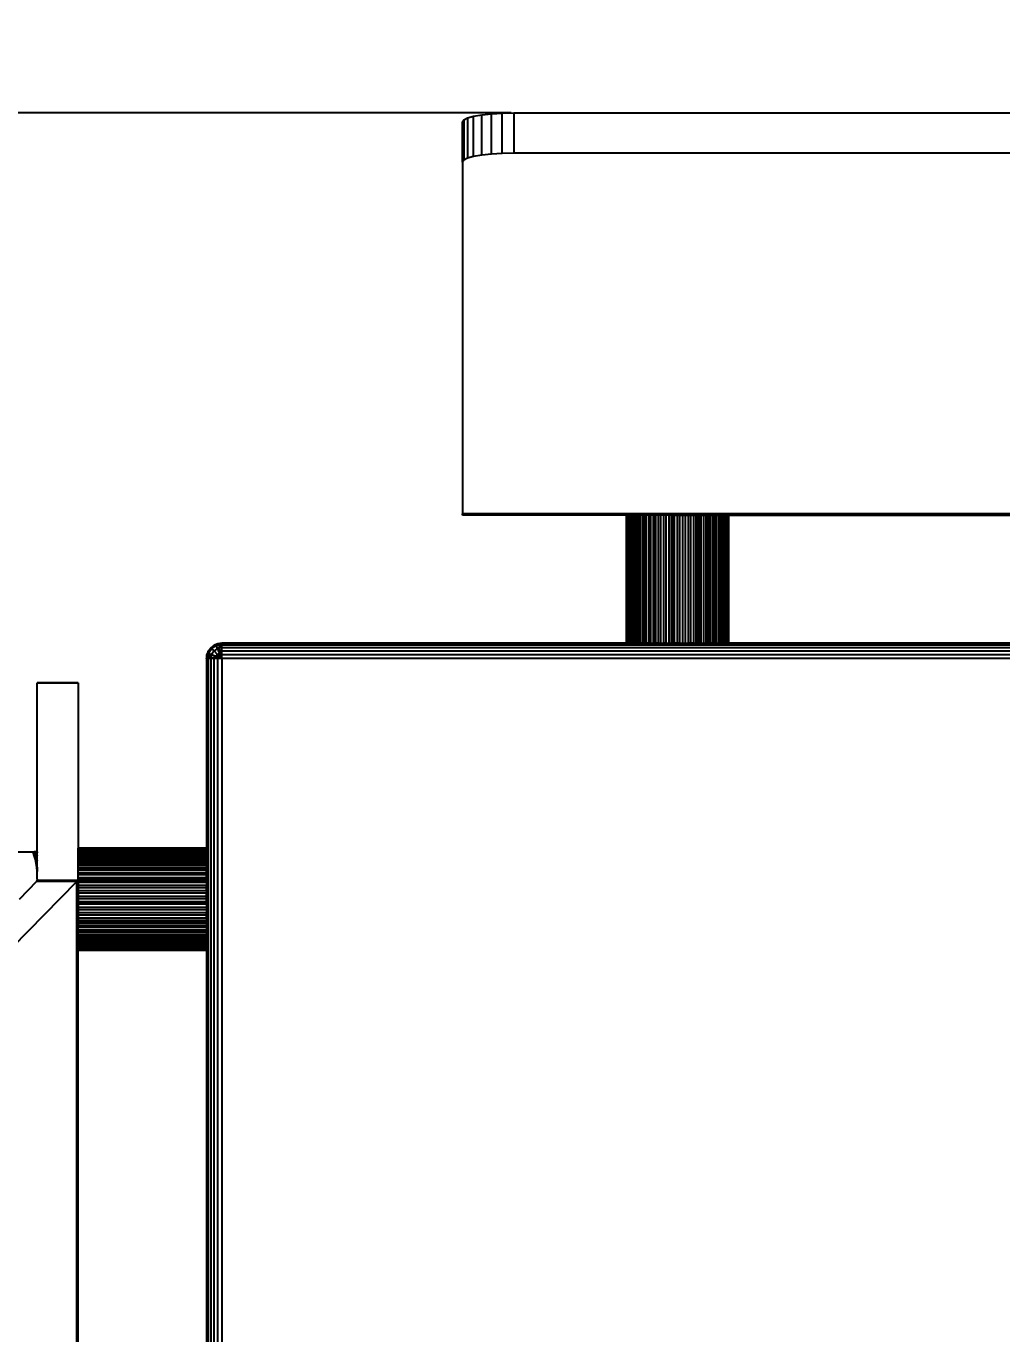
# Model space of a CAD drawing. Header units: millimetres. Extents: x 1918 to 7324, y -1954 to 2054.
# Drawn here: x 3641.7 to 3837.1, y 1155.6 to 1417.4 of the extents above; entities that cross this region are included whole.
import ezdxf

# ---------------------------------------------------------------- set-up
doc = ezdxf.new("R2010")
doc.units = ezdxf.units.MM
doc.layers.add('DIMS', color=7, linetype='Continuous')
doc.dimstyles.new('ISO-25', dxfattribs={"dimtxt": 2.5, "dimasz": 2.5, "dimexe": 1.25, "dimexo": 0.625, "dimtad": 1, "dimtxsty": 'Standard', "dimcen": 2.5, "dimadec": 0, "dimazin": 0, "dimtfac": 1, "dimtmove": 0, "dimatfit": 3, "dimfxl": 1, "dimarcsym": 0})

# ---------------------------------------------------------------- blocks, each defined once
blk = doc.blocks.new('*D8')
at = {"layer": 'Defpoints', "color": 0, "transparency": 16777216}
for p in [(4239.12, 1611.9), (3516.41, 1163.74), (4239.12, 1163.74)]:
    blk.add_point(p, dxfattribs=at)
at = {"layer": 'DIMS', "color": 0, "lineweight": -2, "transparency": 16777216}
for p, q in [((3516.41, 1164.24), (3516.41, 1612.4)), ((4239.12, 1164.24), (4239.12, 1612.4)), ((3556.41, 1611.9), (3810.12, 1611.9)), ((4199.12, 1611.9), (3923.46, 1611.9))]:
    blk.add_line(p, q, dxfattribs=at)
at = {"layer": 'DIMS', "color": 0, "transparency": 16777216}
for points in [[(3556.41, 1618.56), (3556.41, 1605.23), (3516.41, 1611.9)], [(4199.12, 1618.56), (4199.12, 1605.23), (4239.12, 1611.9)]]:
    blk.add_solid(points, dxfattribs=at)
at = {"layer": 'DIMS', "color": 0, "transparency": 16777216, "insert": (3866.79, 1611.9), "char_height": 55, "attachment_point": 5}
blk.add_mtext('81', dxfattribs=at)
blk = doc.blocks.new('*D12')
at = {"layer": 'Defpoints', "color": 0, "transparency": 16777216}
for p in [(3739.31, 1400.01), (3349.93, 893.86), (3680.84, 893.86)]:
    blk.add_point(p, dxfattribs=at)
at = {"layer": 'DIMS', "color": 0, "lineweight": -2, "transparency": 16777216}
for p, q in [((3738.81, 1400.01), (3349.43, 1400.01)), ((3349.93, 1360.01), (3349.93, 1201.44)), ((3349.93, 933.86), (3349.93, 1088.1)), ((3680.34, 893.86), (3349.43, 893.86))]:
    blk.add_line(p, q, dxfattribs=at)
at = {"layer": 'DIMS', "color": 0, "transparency": 16777216}
for points in [[(3343.26, 1360.01), (3356.6, 1360.01), (3349.93, 1400.01)], [(3343.26, 933.86), (3356.6, 933.86), (3349.93, 893.86)]]:
    blk.add_solid(points, dxfattribs=at)
at = {"layer": 'DIMS', "color": 0, "transparency": 16777216, "insert": (3349.93, 1144.77), "char_height": 55, "attachment_point": 5, "rotation": 90}
blk.add_mtext('51', dxfattribs=at)

msp = doc.modelspace()

# ---------------------------------------------------------------- linework, layer by layer
for p, q in [((3729.05, 1398.23), (3729.31, 1398.63)), ((3729.05, 1390.15), (3729.05, 1398.23)), ((3729.31, 1398.63), (3730.06, 1399)), ((3729.31, 1398.63), (3729.31, 1390.55)), ((3730.06, 1399), (3731.29, 1399.34)), ((3730.06, 1399), (3730.06, 1390.92)), ((3731.29, 1399.34), (3732.91, 1399.62)), ((3731.29, 1391.26), (3731.29, 1399.34)), ((3732.91, 1399.62), (3734.86, 1399.83)), ((3732.91, 1391.54), (3732.91, 1399.62)), ((3734.86, 1399.83), (3737.02, 1399.97)), ((3734.86, 1391.75), (3734.86, 1399.83)), ((3737.02, 1399.97), (3739.31, 1400.01)), ((3737.02, 1391.89), (3737.02, 1399.97)), ((3739.31, 1400.01), (4016.23, 1400.01)), ((3739.31, 1400.01), (3739.31, 1391.93)), ((3729.31, 1390.55), (3729.05, 1390.15)), ((3729.05, 1390.15), (3729.05, 1319.76)), ((3730.06, 1390.92), (3729.31, 1390.55)), ((3731.29, 1391.26), (3730.06, 1390.92)), ((3732.91, 1391.54), (3731.29, 1391.26)), ((3734.86, 1391.75), (3732.91, 1391.54)), ((3737.02, 1391.89), (3734.86, 1391.75)), ((3739.31, 1391.93), (3737.02, 1391.89)), ((4016.23, 1391.93), (3739.31, 1391.93)), ((3729.05, 1319.5), (3729.05, 1319.76)), ((4026.49, 1319.76), (3729.05, 1319.76)), ((3761.89, 1319.5), (3729.05, 1319.5)), ((3761.89, 1293.86), (3761.89, 1319.5)), ((3761.89, 1319.5), (3761.94, 1319.5)), ((3761.94, 1319.5), (3761.94, 1293.86)), ((3761.94, 1319.5), (3761.99, 1319.5)), ((3761.99, 1319.5), (3761.99, 1293.86)), ((3761.99, 1319.5), (3762.02, 1319.5)), ((3762.02, 1293.86), (3762.02, 1319.5)), ((3762.02, 1319.5), (3762.09, 1319.5)), ((3762.09, 1293.86), (3762.09, 1319.5)), ((3762.09, 1319.5), (3762.13, 1319.5)), ((3762.13, 1319.5), (3762.13, 1293.86)), ((3762.13, 1319.5), (3762.22, 1319.5)), ((3762.22, 1319.5), (3762.22, 1293.86)), ((3762.38, 1319.5), (3762.22, 1319.5)), ((3762.38, 1319.5), (3762.43, 1319.5)), ((3762.38, 1293.86), (3762.38, 1319.5)), ((3762.43, 1319.5), (3762.43, 1293.86)), ((3762.43, 1319.5), (3762.57, 1319.5)), ((3762.57, 1319.5), (3762.57, 1293.86)), ((3762.57, 1319.5), (3762.63, 1319.5)), ((3762.63, 1293.86), (3762.63, 1319.5)), ((3762.63, 1319.5), (3762.78, 1319.5)), ((3762.78, 1293.86), (3762.78, 1319.5)), ((3763.03, 1319.5), (3762.78, 1319.5)), ((3763.03, 1319.5), (3763.1, 1319.5)), ((3763.03, 1319.5), (3763.03, 1293.86)), ((3763.1, 1293.86), (3763.1, 1319.5)), ((3763.1, 1319.5), (3763.3, 1319.5)), ((3763.3, 1293.86), (3763.3, 1319.5)), ((3763.59, 1319.5), (3763.3, 1319.5)), ((3763.59, 1319.5), (3763.68, 1319.5)), ((3763.59, 1319.5), (3763.59, 1293.86)), ((3763.68, 1293.86), (3763.68, 1319.5)), ((3763.68, 1319.5), (3763.91, 1319.5)), ((3763.91, 1293.86), (3763.91, 1319.5)), ((3764.26, 1319.5), (3763.91, 1319.5)), ((3764.26, 1319.5), (3764.36, 1319.5)), ((3764.26, 1319.5), (3764.26, 1293.86)), ((3764.36, 1293.86), (3764.36, 1319.5)), ((3764.36, 1319.5), (3764.62, 1319.5)), ((3764.62, 1293.86), (3764.62, 1319.5)), ((3765.01, 1319.5), (3764.62, 1319.5)), ((3765.01, 1319.5), (3765.01, 1293.86)), ((3765.42, 1319.5), (3765.01, 1319.5)), ((3765.42, 1293.86), (3765.42, 1319.5)), ((3765.42, 1319.5), (3765.48, 1319.5)), ((3765.48, 1319.5), (3765.48, 1293.86)), ((3765.48, 1319.5), (3765.55, 1319.5)), ((3765.55, 1293.86), (3765.55, 1319.5)), ((3765.55, 1319.5), (3765.68, 1319.5)), ((3765.68, 1319.5), (3765.85, 1319.5)), ((3765.68, 1293.86), (3765.68, 1319.5)), ((3765.85, 1293.86), (3765.85, 1319.5)), ((3766.3, 1319.5), (3765.85, 1319.5)), ((3766.3, 1319.5), (3766.3, 1293.86)), ((3766.77, 1319.5), (3766.3, 1319.5)), ((3766.77, 1293.86), (3766.77, 1319.5)), ((3767.25, 1319.5), (3766.77, 1319.5)), ((3767.25, 1319.5), (3767.39, 1319.5)), ((3767.25, 1319.5), (3767.25, 1293.86)), ((3767.39, 1293.86), (3767.39, 1319.5)), ((3767.39, 1319.5), (3767.75, 1319.5)), ((3767.75, 1293.86), (3767.75, 1319.5)), ((3768.25, 1319.5), (3767.75, 1319.5)), ((3768.25, 1319.5), (3768.25, 1293.86)), ((3768.77, 1319.5), (3768.25, 1319.5)), ((3768.77, 1293.86), (3768.77, 1319.5)), ((3769.3, 1319.5), (3768.77, 1319.5)), ((3769.3, 1319.5), (3769.3, 1293.86)), ((3769.84, 1319.5), (3769.3, 1319.5)), ((3769.84, 1293.86), (3769.84, 1319.5)), ((3770.39, 1319.5), (3769.84, 1319.5)), ((3770.39, 1319.5), (3770.39, 1293.86)), ((3770.94, 1319.5), (3770.39, 1319.5)), ((3770.94, 1319.5), (3771.1, 1319.5)), ((3770.94, 1293.86), (3770.94, 1319.5)), ((3771.1, 1319.5), (3771.1, 1293.86)), ((3771.1, 1319.5), (3771.17, 1319.5)), ((3771.17, 1293.86), (3771.17, 1319.5)), ((3771.17, 1319.5), (3771.21, 1319.5)), ((3771.21, 1319.5), (3771.21, 1293.86)), ((3771.49, 1319.5), (3771.21, 1319.5)), ((3771.49, 1293.86), (3771.49, 1319.5)), ((3771.49, 1319.5), (3772.04, 1319.5)), ((3772.04, 1319.5), (3772.6, 1319.5)), ((3772.04, 1319.5), (3772.04, 1293.86)), ((3772.6, 1319.5), (3773.15, 1319.5)), ((3772.6, 1293.86), (3772.6, 1319.5)), ((3773.15, 1319.5), (3773.7, 1319.5)), ((3773.15, 1319.5), (3773.15, 1293.86)), ((3773.7, 1319.5), (3774.25, 1319.5)), ((3773.7, 1293.86), (3773.7, 1319.5)), ((3774.25, 1319.5), (3774.79, 1319.5)), ((3774.25, 1319.5), (3774.25, 1293.86)), ((3774.79, 1319.5), (3775.32, 1319.5)), ((3774.79, 1293.86), (3774.79, 1319.5)), ((3775.32, 1319.5), (3775.85, 1319.5)), ((3775.32, 1319.5), (3775.32, 1293.86)), ((3775.85, 1293.86), (3775.85, 1319.5)), ((3775.85, 1319.5), (3776, 1319.5)), ((3776, 1319.5), (3776, 1293.86)), ((3776, 1319.5), (3776.09, 1319.5)), ((3776.09, 1293.86), (3776.09, 1319.5)), ((3776.09, 1319.5), (3776.13, 1319.5)), ((3776.09, 1319.5), (3776.17, 1319.5)), ((3776.13, 1319.5), (3776.13, 1293.86)), ((3776.13, 1319.5), (3776.17, 1319.5)), ((3776.17, 1319.5), (3776.36, 1319.5)), ((3776.36, 1319.5), (3776.86, 1319.5)), ((3776.36, 1319.5), (3776.36, 1293.86)), ((3776.84, 1293.86), (3776.86, 1319.5)), ((3776.86, 1319.5), (3777.34, 1319.5)), ((3777.34, 1319.5), (3777.84, 1319.5)), ((3777.34, 1319.5), (3777.34, 1293.86)), ((3777.84, 1293.86), (3777.84, 1319.5)), ((3777.84, 1319.5), (3777.95, 1319.5)), ((3777.95, 1319.5), (3777.95, 1293.86)), ((3778.08, 1319.5), (3777.95, 1319.5)), ((3778.08, 1293.86), (3778.08, 1319.5)), ((3778.08, 1319.5), (3778.11, 1319.5)), ((3778.11, 1319.5), (3778.11, 1293.86)), ((3778.11, 1319.5), (3778.27, 1319.5)), ((3778.27, 1319.5), (3778.7, 1319.5)), ((3778.27, 1319.5), (3778.27, 1293.86)), ((3778.7, 1319.5), (3779.12, 1319.5)), ((3778.7, 1293.86), (3778.7, 1319.5)), ((3779.12, 1319.5), (3779.17, 1319.5)), ((3779.12, 1319.5), (3779.12, 1293.86)), ((3779.17, 1319.5), (3779.17, 1293.86)), ((3779.17, 1319.5), (3779.25, 1319.5)), ((3779.25, 1293.86), (3779.25, 1319.5)), ((3779.25, 1319.5), (3779.29, 1319.5)), ((3779.29, 1319.5), (3779.29, 1293.86)), ((3779.29, 1319.5), (3779.52, 1319.5)), ((3779.52, 1319.5), (3779.89, 1319.5)), ((3779.52, 1293.86), (3779.52, 1319.5)), ((3779.89, 1319.5), (3780.24, 1319.5)), ((3779.89, 1293.86), (3779.89, 1319.5)), ((3780.24, 1319.5), (3780.24, 1293.86)), ((3780.24, 1319.5), (3780.34, 1319.5)), ((3780.34, 1293.86), (3780.34, 1319.5)), ((3780.34, 1319.5), (3780.57, 1319.5)), ((3780.57, 1319.5), (3780.87, 1319.5)), ((3780.57, 1293.86), (3780.57, 1319.5)), ((3780.87, 1319.5), (3780.87, 1293.86)), ((3780.87, 1319.5), (3780.96, 1319.5)), ((3780.96, 1293.86), (3780.96, 1319.5)), ((3780.96, 1319.5), (3781.15, 1319.5)), ((3781.15, 1319.5), (3781.4, 1319.5)), ((3781.15, 1293.86), (3781.15, 1319.5)), ((3781.4, 1319.5), (3781.4, 1293.86)), ((3781.4, 1319.5), (3781.47, 1319.5)), ((3781.47, 1293.86), (3781.47, 1319.5)), ((3781.47, 1319.5), (3781.62, 1319.5)), ((3781.62, 1293.86), (3781.62, 1319.5)), ((3781.62, 1319.5), (3781.68, 1319.5)), ((3781.68, 1319.5), (3781.68, 1293.86)), ((3781.68, 1319.5), (3781.82, 1319.5)), ((3781.82, 1319.5), (3781.82, 1293.86)), ((3781.82, 1319.5), (3781.87, 1319.5)), ((3781.87, 1293.86), (3781.87, 1319.5)), ((3781.87, 1319.5), (3781.99, 1319.5)), ((3781.99, 1319.5), (3782.12, 1319.5)), ((3781.99, 1293.86), (3781.99, 1319.5)), ((3782.12, 1319.5), (3782.12, 1293.86)), ((3782.12, 1319.5), (3782.16, 1319.5)), ((3782.16, 1293.86), (3782.16, 1319.5)), ((3782.16, 1319.5), (3782.23, 1319.5)), ((3782.23, 1293.86), (3782.23, 1319.5)), ((3782.23, 1319.5), (3782.26, 1319.5)), ((3782.26, 1319.5), (3782.26, 1293.86)), ((3782.26, 1319.5), (3782.31, 1319.5)), ((3782.31, 1319.5), (3782.36, 1319.5)), ((3782.31, 1319.5), (3782.31, 1293.86)), ((3782.36, 1293.86), (3782.36, 1319.5)), ((3782.36, 1319.5), (3867.53, 1319.5)), ((3679.31, 1293.44), (3678.67, 1292.95)), ((3678.67, 1292.95), (3679.13, 1293.2)), ((3679.76, 1293.41), (3678.83, 1292.79)), ((3679, 1293.02), (3679.13, 1293.2)), ((3679.13, 1293.2), (3679.31, 1293.44)), ((3680.05, 1293.75), (3679.31, 1293.44)), ((3679.31, 1293.44), (3679.78, 1293.54)), ((3679.59, 1293.42), (3679.31, 1293.44)), ((3679.59, 1293.42), (3679.78, 1293.54)), ((3679.67, 1293.41), (3679.59, 1293.42)), ((3679.67, 1293.41), (3679.78, 1293.54)), ((3679.76, 1293.41), (3679.67, 1293.41)), ((3679.76, 1293.41), (3679.82, 1293.48)), ((3679.76, 1293.41), (3679.85, 1293.43)), ((3680.01, 1292.79), (3679.76, 1293.41)), ((3679.76, 1293.41), (3679.86, 1293.41)), ((3680.05, 1293.75), (3679.78, 1293.54)), ((3679.78, 1293.54), (3679.89, 1293.56)), ((3679.78, 1293.54), (3679.82, 1293.48)), ((3679.82, 1293.48), (3679.89, 1293.56)), ((3679.82, 1293.48), (3679.85, 1293.43)), ((3679.85, 1293.43), (3680.84, 1293.75)), ((3679.85, 1293.43), (3679.86, 1293.41)), ((3679.86, 1293.41), (3680.27, 1293.42)), ((3679.89, 1293.56), (3680.05, 1293.75)), ((3679.89, 1293.56), (3680.84, 1293.75)), ((3679.89, 1293.56), (3680.55, 1293.75)), ((3680.84, 1293.44), (3680.01, 1292.79)), ((3680.84, 1293.86), (3680.05, 1293.75)), ((3680.85, 1293.83), (3680.05, 1293.75)), ((3680.55, 1293.75), (3680.05, 1293.75)), ((3680.84, 1293.75), (3680.27, 1293.42)), ((3680.27, 1293.42), (3680.41, 1293.43)), ((3680.41, 1293.43), (3680.84, 1293.6)), ((3680.41, 1293.43), (3680.84, 1293.44)), ((3680.55, 1293.75), (3680.85, 1293.83)), ((3680.84, 1293.75), (3680.55, 1293.75)), ((3680.84, 1293.86), (3680.85, 1293.83)), ((3680.84, 1293.75), (3680.85, 1293.83)), ((3680.88, 1293.76), (3680.84, 1293.75)), ((3680.84, 1293.6), (3680.84, 1293.75)), ((3680.84, 1293.6), (3680.93, 1293.63)), ((3680.84, 1293.44), (3680.84, 1293.6)), ((3680.84, 1292.95), (3680.84, 1293.44)), ((3680.98, 1293.44), (3680.84, 1293.44)), ((3761.89, 1293.86), (3680.85, 1293.83)), ((3680.85, 1293.83), (3680.88, 1293.76)), ((3680.88, 1293.76), (3680.93, 1293.63)), ((3680.88, 1293.76), (3871.62, 1293.76)), ((3680.93, 1293.63), (3681, 1293.47)), ((3680.93, 1293.63), (3871.62, 1293.63)), ((3681, 1293.47), (3680.98, 1293.44)), ((3871.62, 1293.44), (3681, 1293.47)), ((3761.94, 1293.86), (3761.89, 1293.86)), ((3761.94, 1293.86), (3761.99, 1293.86)), ((3762.02, 1293.86), (3761.99, 1293.86)), ((3762.09, 1293.86), (3762.02, 1293.86)), ((3762.13, 1293.86), (3762.09, 1293.86)), ((3762.22, 1293.86), (3762.13, 1293.86)), ((3762.22, 1293.86), (3762.38, 1293.86)), ((3762.43, 1293.86), (3762.38, 1293.86)), ((3762.57, 1293.86), (3762.43, 1293.86)), ((3762.63, 1293.86), (3762.57, 1293.86)), ((3762.78, 1293.86), (3762.63, 1293.86)), ((3762.78, 1293.86), (3763.03, 1293.86)), ((3763.1, 1293.86), (3763.03, 1293.86)), ((3763.3, 1293.86), (3763.1, 1293.86)), ((3763.3, 1293.86), (3763.59, 1293.86)), ((3763.68, 1293.86), (3763.59, 1293.86)), ((3763.91, 1293.86), (3763.68, 1293.86)), ((3763.91, 1293.86), (3764.26, 1293.86)), ((3764.36, 1293.86), (3764.26, 1293.86)), ((3764.62, 1293.86), (3764.36, 1293.86)), ((3765.01, 1293.86), (3764.62, 1293.86)), ((3765.42, 1293.86), (3765.01, 1293.86)), ((3765.48, 1293.86), (3765.42, 1293.86)), ((3765.55, 1293.86), (3765.48, 1293.86)), ((3765.68, 1293.86), (3765.55, 1293.86)), ((3765.85, 1293.86), (3765.68, 1293.86)), ((3766.3, 1293.86), (3765.85, 1293.86)), ((3766.77, 1293.86), (3766.3, 1293.86)), ((3766.77, 1293.86), (3767.25, 1293.86)), ((3767.39, 1293.86), (3767.25, 1293.86)), ((3767.75, 1293.86), (3767.39, 1293.86)), ((3768.25, 1293.86), (3767.75, 1293.86)), ((3768.25, 1293.86), (3768.77, 1293.86)), ((3768.77, 1293.86), (3769.3, 1293.86)), ((3769.84, 1293.86), (3769.3, 1293.86)), ((3769.84, 1293.86), (3770.39, 1293.86)), ((3770.39, 1293.86), (3770.94, 1293.86)), ((3771.1, 1293.86), (3770.94, 1293.86)), ((3771.17, 1293.86), (3771.1, 1293.86)), ((3771.21, 1293.86), (3771.17, 1293.86)), ((3771.49, 1293.86), (3771.21, 1293.86)), ((3772.04, 1293.86), (3771.49, 1293.86)), ((3772.6, 1293.86), (3772.04, 1293.86)), ((3772.6, 1293.86), (3773.15, 1293.86)), ((3773.15, 1293.86), (3773.7, 1293.86)), ((3773.7, 1293.86), (3774.25, 1293.86)), ((3774.79, 1293.86), (3774.25, 1293.86)), ((3775.32, 1293.86), (3774.79, 1293.86)), ((3775.32, 1293.86), (3775.85, 1293.86)), ((3775.85, 1293.86), (3776, 1293.86)), ((3776.09, 1293.86), (3776, 1293.86)), ((3776.13, 1293.86), (3776.09, 1293.86)), ((3776.36, 1293.86), (3776.13, 1293.86)), ((3776.84, 1293.86), (3776.36, 1293.86)), ((3776.84, 1293.86), (3777.34, 1293.86)), ((3777.34, 1293.86), (3777.84, 1293.86)), ((3777.84, 1293.86), (3777.95, 1293.86)), ((3778.08, 1293.86), (3777.95, 1293.86)), ((3778.11, 1293.86), (3778.08, 1293.86)), ((3778.27, 1293.86), (3778.11, 1293.86)), ((3778.7, 1293.86), (3778.27, 1293.86)), ((3779.12, 1293.86), (3778.7, 1293.86)), ((3779.17, 1293.86), (3779.12, 1293.86)), ((3779.25, 1293.86), (3779.17, 1293.86)), ((3779.29, 1293.86), (3779.25, 1293.86)), ((3779.29, 1293.86), (3779.52, 1293.86)), ((3779.89, 1293.86), (3779.52, 1293.86)), ((3779.89, 1293.86), (3780.24, 1293.86)), ((3780.24, 1293.86), (3780.34, 1293.86)), ((3780.34, 1293.86), (3780.57, 1293.86)), ((3780.57, 1293.86), (3780.87, 1293.86)), ((3780.87, 1293.86), (3780.96, 1293.86)), ((3780.96, 1293.86), (3781.15, 1293.86)), ((3781.15, 1293.86), (3781.4, 1293.86)), ((3781.4, 1293.86), (3781.47, 1293.86)), ((3781.47, 1293.86), (3781.62, 1293.86)), ((3781.62, 1293.86), (3781.68, 1293.86)), ((3781.68, 1293.86), (3781.82, 1293.86)), ((3781.82, 1293.86), (3781.87, 1293.86)), ((3781.87, 1293.86), (3781.99, 1293.86)), ((3781.99, 1293.86), (3782.12, 1293.86)), ((3782.12, 1293.86), (3782.16, 1293.86)), ((3782.16, 1293.86), (3782.23, 1293.86)), ((3782.23, 1293.86), (3782.26, 1293.86)), ((3782.26, 1293.86), (3782.31, 1293.86)), ((3782.36, 1293.86), (3782.31, 1293.86)), ((3867.53, 1293.86), (3782.36, 1293.86)), ((3677.87, 1291.58), (3677.77, 1290.78)), ((3677.79, 1290.77), (3677.77, 1290.78)), ((3677.79, 1290.77), (3677.77, 1252.82)), ((3677.87, 1291.58), (3677.79, 1290.77)), ((3677.79, 1290.77), (3677.87, 1291.07)), ((3677.87, 1290.78), (3677.79, 1290.77)), ((3677.87, 1290.74), (3677.79, 1290.77)), ((3678.18, 1292.32), (3677.87, 1291.58)), ((3678.08, 1291.85), (3677.87, 1291.58)), ((3677.87, 1291.58), (3678.05, 1291.72)), ((3677.87, 1290.78), (3678.05, 1291.72)), ((3677.87, 1291.07), (3678.05, 1291.72)), ((3677.87, 1291.07), (3677.87, 1291.58)), ((3678.04, 1291.3), (3677.87, 1290.78)), ((3677.87, 1290.78), (3677.87, 1291.07)), ((3677.87, 1290.74), (3677.87, 1290.78)), ((3677.99, 1290.78), (3677.87, 1290.78)), ((3677.99, 1290.69), (3677.87, 1290.74)), ((3677.87, 896.97), (3677.87, 1290.74)), ((3677.99, 1290.78), (3678.04, 1291.3)), ((3678.02, 1290.78), (3677.99, 1290.69)), ((3677.99, 1290.69), (3677.99, 1290.78)), ((3678.02, 1290.78), (3677.99, 1290.78)), ((3678.16, 1290.62), (3677.99, 1290.69)), ((3677.99, 897.02), (3677.99, 1290.69)), ((3678.19, 1291.22), (3678.02, 1290.78)), ((3678.18, 1290.78), (3678.02, 1290.78)), ((3678.19, 1291.78), (3678.04, 1291.3)), ((3678.04, 1291.3), (3678.05, 1291.72)), ((3678.05, 1291.72), (3678.07, 1291.74)), ((3678.07, 1291.74), (3678.08, 1291.85)), ((3678.07, 1291.74), (3678.14, 1291.8)), ((3678.08, 1291.85), (3678.18, 1292.32)), ((3678.08, 1291.85), (3678.2, 1292.03)), ((3678.14, 1291.8), (3678.08, 1291.85)), ((3678.14, 1291.8), (3678.22, 1291.87)), ((3678.19, 1291.78), (3678.14, 1291.8)), ((3678.16, 1290.62), (3678.18, 1290.73)), ((3678.16, 1290.62), (3678.16, 897.09)), ((3678.18, 1292.32), (3678.67, 1292.95)), ((3678.18, 1292.32), (3678.55, 1292.66)), ((3678.18, 1292.32), (3678.2, 1292.03)), ((3678.83, 1291.61), (3678.18, 1290.78)), ((3678.19, 1291.22), (3678.18, 1290.78)), ((3678.67, 1290.78), (3678.18, 1290.78)), ((3678.18, 1290.73), (3678.18, 1290.78)), ((3678.22, 1291.87), (3678.19, 1291.78)), ((3678.21, 1291.76), (3678.19, 1291.78)), ((3678.21, 1291.76), (3678.19, 1291.22)), ((3678.2, 1292.03), (3678.42, 1292.35)), ((3678.2, 1292.03), (3678.22, 1291.87)), ((3678.22, 1291.87), (3678.21, 1291.76)), ((3678.83, 1292.79), (3678.22, 1291.87)), ((3678.42, 1292.35), (3678.22, 1291.87)), ((3678.22, 1291.87), (3678.83, 1291.61)), ((3678.55, 1292.66), (3678.42, 1292.35)), ((3678.67, 1292.95), (3678.55, 1292.66)), ((3678.76, 1292.86), (3678.67, 1292.95)), ((3678.83, 1291.61), (3678.67, 1290.78)), ((3678.67, 1290.78), (3678.87, 1290.86)), ((3678.67, 1290.78), (3678.67, 896.93)), ((3678.88, 1290.78), (3678.67, 1290.78)), ((3678.76, 1292.86), (3679, 1293.02)), ((3678.83, 1292.79), (3678.76, 1292.86)), ((3678.83, 1292.79), (3679, 1293.02)), ((3679.31, 1292.32), (3678.83, 1292.79)), ((3679.31, 1292.32), (3678.83, 1291.61)), ((3678.83, 1291.61), (3679.76, 1291.23)), ((3678.87, 1290.86), (3679.31, 1291.04)), ((3678.88, 1290.78), (3678.87, 1290.86)), ((3679.31, 1290.78), (3678.88, 1290.78)), ((3680.01, 1292.79), (3679.31, 1292.32)), ((3680.01, 1291.61), (3679.31, 1292.32)), ((3679.31, 1291.04), (3679.45, 1291.1)), ((3679.45, 1290.96), (3679.31, 1291.04)), ((3679.31, 1290.78), (3679.43, 1290.91)), ((3679.31, 896.93), (3679.31, 1290.78)), ((3680.05, 1290.78), (3679.31, 1290.78)), ((3679.43, 1290.91), (3679.45, 1290.96)), ((3679.47, 1290.94), (3679.43, 1290.91)), ((3679.45, 1290.96), (3679.63, 1291.18)), ((3679.45, 1291.1), (3679.63, 1291.18)), ((3679.45, 1290.96), (3679.45, 1291.1)), ((3679.47, 1290.94), (3679.45, 1290.96)), ((3679.76, 1291.23), (3679.47, 1290.94)), ((3679.63, 1291.18), (3679.76, 1291.23)), ((3680.01, 1291.61), (3679.76, 1291.23)), ((3679.76, 1291.23), (3680.05, 1290.78)), ((3679.76, 1291.23), (3680.1, 1291.09)), ((3680.84, 1292.95), (3680.01, 1292.79)), ((3680.14, 1292.71), (3680.01, 1292.79)), ((3680.07, 1292.65), (3680.01, 1292.79)), ((3680.39, 1291.87), (3680.01, 1291.61)), ((3680.01, 1291.61), (3680.66, 1290.96)), ((3680.1, 1291.09), (3680.01, 1291.61)), ((3680.84, 1290.78), (3680.05, 1290.78)), ((3680.05, 896.93), (3680.05, 1290.78)), ((3680.07, 1292.65), (3680.14, 1292.71)), ((3680.17, 1292.4), (3680.07, 1292.65)), ((3680.1, 1291.09), (3680.59, 1290.88)), ((3680.23, 1292.66), (3680.14, 1292.71)), ((3680.17, 1292.4), (3680.23, 1292.66)), ((3680.37, 1291.93), (3680.17, 1292.4)), ((3680.42, 1292.56), (3680.23, 1292.66)), ((3680.37, 1291.93), (3680.67, 1292.18)), ((3680.39, 1291.87), (3680.37, 1291.93)), ((3680.39, 1291.87), (3680.68, 1292.15)), ((3680.84, 1290.78), (3680.39, 1291.87)), ((3680.84, 1291.58), (3680.39, 1291.87)), ((3680.42, 1292.56), (3680.67, 1292.18)), ((3680.78, 1292.35), (3680.42, 1292.56)), ((3680.59, 1290.88), (3680.66, 1290.96)), ((3680.59, 1290.88), (3680.71, 1290.83)), ((3680.66, 1290.96), (3680.84, 1290.78)), ((3680.71, 1290.83), (3680.66, 1290.96)), ((3680.67, 1292.18), (3680.78, 1292.35)), ((3680.67, 1292.18), (3680.72, 1292.19)), ((3680.67, 1292.18), (3680.68, 1292.15)), ((3680.68, 1292.15), (3680.72, 1292.19)), ((3680.71, 1290.83), (3680.84, 1290.78)), ((3680.72, 1292.19), (3680.84, 1292.32)), ((3680.84, 1292.32), (3680.78, 1292.35)), ((3680.84, 1292.32), (3680.84, 1292.95)), ((4074.69, 1292.95), (3680.84, 1292.95)), ((3680.84, 1291.58), (3680.84, 1292.32)), ((3680.84, 1292.32), (4074.69, 1292.32)), ((3680.84, 1290.78), (3680.84, 1291.58)), ((3680.84, 1291.58), (4074.69, 1291.58)), ((4074.69, 1290.78), (3680.84, 1290.78)), ((3680.84, 1290.78), (3680.84, 896.93)), ((3643.89, 1252.1), (3643.92, 1285.89)), ((3643.92, 1285.89), (3643.92, 1285.94)), ((3643.92, 1285.94), (3652.13, 1285.94)), ((3652.13, 1285.89), (3643.92, 1285.89)), ((3652.13, 1285.94), (3652.13, 1285.89)), ((3652.13, 1285.89), (3652.13, 1252.82)), ((3635.25, 1252.1), (3643.07, 1252.1)), ((3643.07, 1252.1), (3643.31, 1252.1)), ((3643.07, 1252.1), (3643.92, 1251.28)), ((3643.07, 1252.1), (3643.92, 1250.28)), ((3643.31, 1251.32), (3643.07, 1252.1)), ((3643.92, 1251.28), (3643.31, 1252.1)), ((3643.52, 1252.1), (3643.31, 1252.1)), ((3643.92, 1250.28), (3643.31, 1251.32)), ((3643.52, 1250.53), (3643.31, 1251.32)), ((3643.69, 1252.1), (3643.52, 1252.1)), ((3643.72, 1252), (3643.52, 1252.1)), ((3643.92, 1251.28), (3643.52, 1252.1)), ((3643.69, 1252.1), (3643.82, 1252.1)), ((3643.69, 1252.1), (3643.92, 1251.89)), ((3643.69, 1252.1), (3643.72, 1252)), ((3643.72, 1252), (3643.92, 1251.28)), ((3643.89, 1252.1), (3643.82, 1252.1)), ((3643.92, 1251.89), (3643.82, 1252.1)), ((3643.89, 1252.1), (3643.92, 1252.1)), ((3643.92, 1251.89), (3643.89, 1252.1)), ((3643.92, 1252.1), (3643.92, 1251.89)), ((3643.92, 1251.28), (3643.92, 1251.89)), ((3643.92, 1250.28), (3643.92, 1251.28)), ((3677.77, 1252.82), (3652.13, 1252.82)), ((3652.13, 1252.78), (3652.13, 1252.82)), ((3652.13, 1252.78), (3677.77, 1252.78)), ((3652.13, 1252.71), (3652.13, 1252.78)), ((3677.77, 1252.71), (3652.13, 1252.71)), ((3652.13, 1252.61), (3652.13, 1252.71)), ((3652.13, 1252.61), (3677.77, 1252.61)), ((3652.13, 1252.56), (3652.13, 1252.61)), ((3652.13, 1252.56), (3677.77, 1252.56)), ((3652.13, 1252.49), (3652.13, 1252.56)), ((3677.77, 1252.49), (3652.13, 1252.49)), ((3652.13, 1252.42), (3652.13, 1252.49)), ((3677.77, 1252.42), (3652.13, 1252.42)), ((3652.13, 1252.33), (3652.13, 1252.42)), ((3652.13, 1252.33), (3677.77, 1252.33)), ((3652.13, 1252.26), (3652.13, 1252.33)), ((3652.13, 1252.14), (3652.13, 1252.26)), ((3652.13, 1252.26), (3677.77, 1252.26)), ((3677.77, 1252.14), (3652.13, 1252.14)), ((3652.13, 1251.93), (3652.13, 1252.14)), ((3677.77, 1251.93), (3652.13, 1251.93)), ((3652.13, 1251.83), (3652.13, 1251.93)), ((3677.77, 1251.83), (3652.13, 1251.83)), ((3652.13, 1251.69), (3652.13, 1251.83)), ((3652.13, 1251.69), (3677.77, 1251.69)), ((3652.13, 1251.42), (3652.13, 1251.69)), ((3677.77, 1251.42), (3652.13, 1251.42)), ((3652.13, 1251.3), (3652.13, 1251.42)), ((3677.77, 1251.3), (3652.13, 1251.3)), ((3652.13, 1251.13), (3652.13, 1251.3)), ((3677.77, 1252.78), (3677.77, 1252.82)), ((3677.77, 1252.78), (3677.77, 1252.71)), ((3677.77, 1252.61), (3677.77, 1252.71)), ((3677.77, 1252.61), (3677.77, 1252.56)), ((3677.77, 1252.49), (3677.77, 1252.56)), ((3677.77, 1252.42), (3677.77, 1252.49)), ((3677.77, 1252.33), (3677.77, 1252.42)), ((3677.77, 1252.26), (3677.77, 1252.33)), ((3677.77, 1252.26), (3677.77, 1252.14)), ((3677.77, 1251.93), (3677.77, 1252.14)), ((3677.77, 1251.93), (3677.77, 1251.83)), ((3677.77, 1251.83), (3677.77, 1251.69)), ((3677.77, 1251.42), (3677.77, 1251.69)), ((3677.77, 1251.42), (3677.77, 1251.3)), ((3677.77, 1251.3), (3677.77, 1251.13)), ((3643.69, 1249.74), (3643.52, 1250.53)), ((3643.92, 1250.28), (3643.52, 1250.53)), ((3643.71, 1249.79), (3643.52, 1250.53)), ((3643.69, 1249.74), (3643.71, 1249.79)), ((3643.69, 1249.74), (3643.92, 1248.95)), ((3643.82, 1248.95), (3643.69, 1249.74)), ((3643.92, 1248.95), (3643.71, 1249.79)), ((3643.89, 1248.14), (3643.82, 1248.95)), ((3643.92, 1248.95), (3643.82, 1248.95)), ((3643.92, 1248.95), (3643.9, 1248.4)), ((3643.92, 1248.95), (3643.92, 1250.28)), ((3652.13, 1251.13), (3677.77, 1251.13)), ((3652.13, 1250.81), (3652.13, 1251.13)), ((3677.77, 1250.81), (3652.13, 1250.81)), ((3652.13, 1250.67), (3652.13, 1250.81)), ((3677.77, 1250.67), (3652.13, 1250.67)), ((3652.13, 1250.46), (3652.13, 1250.67)), ((3652.13, 1250.46), (3677.77, 1250.46)), ((3652.13, 1250.1), (3652.13, 1250.46)), ((3677.77, 1250.1), (3652.13, 1250.1)), ((3652.13, 1249.94), (3652.13, 1250.1)), ((3677.77, 1249.94), (3652.13, 1249.94)), ((3652.13, 1249.74), (3652.13, 1249.94)), ((3652.13, 1249.71), (3652.13, 1249.74)), ((3652.13, 1249.74), (3677.77, 1249.74)), ((3652.13, 1249.71), (3677.77, 1249.71)), ((3652.13, 1249.3), (3652.13, 1249.71)), ((3677.77, 1249.3), (3652.13, 1249.3)), ((3652.13, 1248.87), (3652.13, 1249.3)), ((3652.13, 1248.87), (3677.77, 1248.87)), ((3652.13, 1248.82), (3652.13, 1248.87)), ((3677.77, 1248.82), (3652.13, 1248.82)), ((3652.13, 1248.77), (3652.13, 1248.82)), ((3652.13, 1248.77), (3677.77, 1248.77)), ((3652.13, 1248.69), (3652.13, 1248.77)), ((3652.13, 1248.69), (3677.77, 1248.69)), ((3652.13, 1248.57), (3652.13, 1248.69)), ((3652.13, 1248.57), (3677.77, 1248.57)), ((3652.13, 1248.52), (3652.13, 1248.57)), ((3677.77, 1250.81), (3677.77, 1251.13)), ((3677.77, 1250.81), (3677.77, 1250.67)), ((3677.77, 1250.67), (3677.77, 1250.46)), ((3677.77, 1250.1), (3677.77, 1250.46)), ((3677.77, 1250.1), (3677.77, 1249.94)), ((3677.77, 1249.94), (3677.77, 1249.74)), ((3677.77, 1249.74), (3677.77, 1249.71)), ((3677.77, 1249.71), (3677.77, 1249.3)), ((3677.77, 1249.3), (3677.77, 1248.87)), ((3677.77, 1248.87), (3677.77, 1248.82)), ((3677.77, 1248.82), (3677.77, 1248.77)), ((3677.77, 1248.77), (3677.77, 1248.69)), ((3677.77, 1248.69), (3677.77, 1248.57)), ((3677.77, 1248.57), (3677.77, 1248.52)), ((3621.82, 1215.61), (3651.86, 1246.12)), ((3643.78, 1246.12), (3640.29, 1242.57)), ((3643.88, 1246.32), (3643.78, 1246.12)), ((3643.86, 1246.12), (3643.78, 1246.12)), ((3643.86, 1246.12), (3643.88, 1246.32)), ((3643.89, 1246.12), (3643.86, 1246.12)), ((3643.9, 1246.48), (3643.88, 1246.4)), ((3643.88, 1246.32), (3643.88, 1246.4)), ((3643.9, 1246.37), (3643.88, 1246.4)), ((3643.9, 1246.37), (3643.88, 1246.32)), ((3643.89, 1246.12), (3643.88, 1246.32)), ((3643.92, 1246.12), (3643.88, 1246.32)), ((3643.92, 1248.36), (3643.89, 1248.14)), ((3643.89, 1248.14), (3643.92, 1248.15)), ((3643.9, 1248), (3643.89, 1248.14)), ((3643.9, 1246.61), (3643.89, 1246.53)), ((3643.89, 1246.53), (3643.9, 1246.48)), ((3643.92, 1246.12), (3643.89, 1246.12)), ((3643.92, 1248.36), (3643.9, 1248.4)), ((3643.91, 1247.94), (3643.9, 1248)), ((3643.9, 1246.61), (3643.92, 1246.72)), ((3643.9, 1246.48), (3643.92, 1246.4)), ((3643.9, 1246.37), (3643.92, 1246.4)), ((3643.92, 1246.12), (3643.9, 1246.37)), ((3643.92, 1247.8), (3643.91, 1247.94)), ((3643.92, 1248.15), (3643.92, 1248.36)), ((3643.92, 1246.72), (3643.92, 1247.8)), ((3643.92, 1246.4), (3652.13, 1246.4)), ((3643.92, 1246.4), (3652.06, 1246.26)), ((3652.06, 1246.26), (3643.92, 1246.12)), ((3651.86, 1246.12), (3643.92, 1246.12)), ((3651.86, 1246.12), (3652.06, 1246.26)), ((3651.86, 1020.48), (3651.86, 1246.12)), ((3652.06, 1246.26), (3652.13, 1246.4)), ((3652.06, 1246.26), (3652.06, 1020.62)), ((3677.77, 1248.52), (3652.13, 1248.52)), ((3652.13, 1248.42), (3652.13, 1248.52)), ((3677.77, 1248.42), (3652.13, 1248.42)), ((3652.13, 1247.96), (3652.13, 1248.42)), ((3652.13, 1247.96), (3677.77, 1247.96)), ((3652.13, 1247.48), (3652.13, 1247.96)), ((3677.77, 1247.48), (3652.13, 1247.48)), ((3652.13, 1246.98), (3652.13, 1247.48)), ((3652.13, 1246.98), (3677.77, 1246.98)), ((3652.13, 1246.48), (3652.13, 1246.98)), ((3677.77, 1246.48), (3652.13, 1246.48)), ((3652.13, 1246.4), (3652.13, 1246.48)), ((3652.13, 1246.26), (3652.13, 1246.4)), ((3652.13, 1246.26), (3677.77, 1246.26)), ((3652.13, 1246.21), (3652.13, 1246.26)), ((3677.77, 1246.21), (3652.13, 1246.21)), ((3652.13, 1246.12), (3652.13, 1246.21)), ((3652.13, 1246.12), (3677.77, 1246.12)), ((3652.13, 1245.96), (3652.13, 1246.12)), ((3677.77, 1245.96), (3652.13, 1245.96)), ((3652.13, 1245.96), (3652.13, 1245.43)), ((3677.77, 1248.52), (3677.77, 1248.42)), ((3677.77, 1247.96), (3677.77, 1248.42)), ((3677.77, 1247.96), (3677.77, 1247.48)), ((3677.77, 1246.98), (3677.77, 1247.48)), ((3677.77, 1246.48), (3677.77, 1246.98)), ((3677.77, 1246.26), (3677.77, 1246.48)), ((3677.77, 1246.26), (3677.77, 1246.21)), ((3677.77, 1246.12), (3677.77, 1246.21)), ((3677.77, 1245.96), (3677.77, 1246.12)), ((3677.77, 1245.96), (3677.77, 1245.43)), ((3652.13, 1245.43), (3677.77, 1245.43)), ((3652.13, 1245.43), (3652.13, 1244.89)), ((3677.77, 1244.89), (3652.13, 1244.89)), ((3652.13, 1244.89), (3652.13, 1244.35)), ((3652.13, 1244.35), (3677.77, 1244.35)), ((3652.13, 1244.35), (3652.13, 1243.8)), ((3677.77, 1243.8), (3652.13, 1243.8)), ((3652.13, 1243.8), (3652.13, 1243.24)), ((3677.77, 1244.89), (3677.77, 1245.43)), ((3677.77, 1244.35), (3677.77, 1244.89)), ((3677.77, 1244.35), (3677.77, 1243.8)), ((3677.77, 1243.24), (3677.77, 1243.8)), ((3652.13, 1243.24), (3677.77, 1243.24)), ((3652.13, 1243.24), (3652.13, 1242.69)), ((3677.77, 1242.69), (3652.13, 1242.69)), ((3652.13, 1242.69), (3652.13, 1242.13)), ((3652.13, 1242.13), (3677.77, 1242.15)), ((3652.13, 1242.05), (3652.13, 1242.13)), ((3652.13, 1242.05), (3677.77, 1242.05)), ((3652.13, 1241.9), (3652.13, 1242.05)), ((3652.13, 1241.9), (3677.77, 1241.9)), ((3652.13, 1241.69), (3652.13, 1241.9)), ((3652.13, 1241.69), (3677.77, 1241.69)), ((3652.13, 1241.58), (3652.13, 1241.69)), ((3677.77, 1241.58), (3652.13, 1241.58)), ((3652.13, 1241.58), (3652.13, 1241.03)), ((3652.13, 1241.03), (3677.77, 1241.03)), ((3652.13, 1241.03), (3652.13, 1240.48)), ((3677.77, 1242.69), (3677.77, 1243.24)), ((3677.77, 1242.15), (3677.77, 1242.69)), ((3677.77, 1242.05), (3677.77, 1242.15)), ((3677.77, 1241.9), (3677.77, 1242.05)), ((3677.77, 1241.69), (3677.77, 1241.9)), ((3677.77, 1241.58), (3677.77, 1241.69)), ((3677.77, 1241.58), (3677.77, 1241.03)), ((3677.77, 1241.03), (3677.77, 1240.48)), ((3677.77, 1240.48), (3652.13, 1240.48)), ((3652.13, 1240.48), (3652.13, 1239.94)), ((3652.13, 1239.94), (3677.77, 1239.94)), ((3652.13, 1239.94), (3652.13, 1239.41)), ((3677.77, 1239.41), (3652.13, 1239.41)), ((3652.13, 1239.41), (3652.13, 1238.88)), ((3652.13, 1238.88), (3677.77, 1238.88)), ((3652.13, 1238.88), (3652.13, 1238.37)), ((3677.77, 1238.37), (3652.13, 1238.37)), ((3652.13, 1238.24), (3652.13, 1238.37)), ((3677.77, 1238.24), (3652.13, 1238.24)), ((3652.13, 1238.16), (3652.13, 1238.24)), ((3677.77, 1238.16), (3652.13, 1238.16)), ((3652.13, 1237.87), (3652.13, 1238.16)), ((3677.77, 1240.48), (3677.77, 1239.94)), ((3677.77, 1239.41), (3677.77, 1239.94)), ((3677.77, 1238.88), (3677.77, 1239.41)), ((3677.77, 1238.88), (3677.77, 1238.37)), ((3677.77, 1238.24), (3677.77, 1238.37)), ((3677.77, 1238.16), (3677.77, 1238.24)), ((3677.77, 1238.16), (3677.77, 1237.88)), ((3652.13, 1237.87), (3677.77, 1237.88)), ((3652.13, 1237.87), (3652.13, 1237.38)), ((3652.13, 1237.38), (3677.77, 1237.38)), ((3652.13, 1236.91), (3652.13, 1237.38)), ((3652.13, 1236.46), (3652.13, 1236.91)), ((3677.77, 1236.91), (3652.13, 1236.91)), ((3652.13, 1236.46), (3677.77, 1236.46)), ((3652.13, 1236.38), (3652.13, 1236.46)), ((3652.13, 1236.38), (3677.77, 1236.38)), ((3652.13, 1236.33), (3652.13, 1236.38)), ((3677.77, 1236.33), (3652.13, 1236.33)), ((3652.13, 1236.28), (3652.13, 1236.33)), ((3652.13, 1236.28), (3677.77, 1236.28)), ((3652.13, 1236.16), (3652.13, 1236.28)), ((3677.77, 1236.16), (3652.13, 1236.16)), ((3652.13, 1236.11), (3652.13, 1236.16)), ((3652.13, 1236.02), (3652.13, 1236.11)), ((3652.13, 1236.11), (3677.77, 1236.11)), ((3652.13, 1235.6), (3652.13, 1236.02)), ((3677.77, 1236.02), (3652.13, 1236.02)), ((3652.13, 1235.21), (3652.13, 1235.6)), ((3652.13, 1235.6), (3677.77, 1235.6)), ((3677.77, 1237.88), (3677.77, 1237.38)), ((3677.77, 1236.91), (3677.77, 1237.38)), ((3677.77, 1236.91), (3677.77, 1236.46)), ((3677.77, 1236.38), (3677.77, 1236.46)), ((3677.77, 1236.38), (3677.77, 1236.33)), ((3677.77, 1236.33), (3677.77, 1236.28)), ((3677.77, 1236.16), (3677.77, 1236.28)), ((3677.77, 1236.11), (3677.77, 1236.16)), ((3677.77, 1236.11), (3677.77, 1236.02)), ((3677.77, 1236.02), (3677.77, 1235.6)), ((3677.77, 1235.21), (3677.77, 1235.6)), ((3677.77, 1235.21), (3652.13, 1235.21)), ((3652.13, 1235.05), (3652.13, 1235.21)), ((3677.77, 1235.05), (3652.13, 1235.05)), ((3652.13, 1234.83), (3652.13, 1235.05)), ((3652.13, 1234.48), (3652.13, 1234.83)), ((3652.13, 1234.83), (3677.77, 1234.83)), ((3652.13, 1234.15), (3652.13, 1234.48)), ((3677.77, 1234.48), (3652.13, 1234.48)), ((3652.13, 1234.15), (3677.77, 1234.15)), ((3652.13, 1234.02), (3652.13, 1234.15)), ((3652.13, 1234.02), (3677.77, 1234.02)), ((3652.13, 1233.84), (3652.13, 1234.02)), ((3677.77, 1233.84), (3652.13, 1233.84)), ((3652.13, 1233.73), (3652.13, 1233.84)), ((3677.77, 1233.73), (3652.13, 1233.73)), ((3652.13, 1233.57), (3652.13, 1233.73)), ((3652.13, 1233.31), (3652.13, 1233.57)), ((3652.13, 1233.57), (3677.77, 1233.57)), ((3677.77, 1233.31), (3652.13, 1233.31)), ((3652.13, 1233.22), (3652.13, 1233.31)), ((3677.77, 1233.22), (3652.13, 1233.22)), ((3652.13, 1233.09), (3652.13, 1233.22)), ((3652.13, 1232.89), (3652.13, 1233.09)), ((3677.77, 1233.09), (3652.13, 1233.09)), ((3652.13, 1232.89), (3677.77, 1232.89)), ((3652.13, 1232.82), (3652.13, 1232.89)), ((3677.77, 1235.21), (3677.77, 1235.05)), ((3677.77, 1235.05), (3677.77, 1234.83)), ((3677.77, 1234.83), (3677.77, 1234.48)), ((3677.77, 1234.48), (3677.77, 1234.15)), ((3677.77, 1234.15), (3677.77, 1234.02)), ((3677.77, 1234.02), (3677.77, 1233.84)), ((3677.77, 1233.84), (3677.77, 1233.73)), ((3677.77, 1233.73), (3677.77, 1233.57)), ((3677.77, 1233.57), (3677.77, 1233.31)), ((3677.77, 1233.31), (3677.77, 1233.22)), ((3677.77, 1233.22), (3677.77, 1233.09)), ((3677.77, 1233.09), (3677.77, 1232.89)), ((3677.77, 1232.89), (3677.77, 1232.82)), ((3652.13, 1232.82), (3677.77, 1232.82)), ((3652.13, 1232.72), (3652.13, 1232.82)), ((3677.77, 1232.72), (3652.13, 1232.72)), ((3652.13, 1232.66), (3652.13, 1232.72)), ((3677.77, 1232.66), (3652.13, 1232.66)), ((3652.13, 1232.58), (3652.13, 1232.66)), ((3652.13, 1232.58), (3677.77, 1232.58)), ((3652.13, 1232.53), (3652.13, 1232.58)), ((3652.13, 1232.53), (3677.77, 1232.53)), ((3652.13, 1232.47), (3652.13, 1232.53)), ((3677.77, 1232.47), (3652.13, 1232.47)), ((3652.13, 1232.43), (3652.13, 1232.47)), ((3677.77, 1232.43), (3652.13, 1232.43)), ((3652.13, 1232.39), (3652.13, 1232.43)), ((3652.13, 1232.34), (3652.13, 1232.39)), ((3652.13, 1232.39), (3677.77, 1232.39)), ((3677.77, 1232.33), (3652.13, 1232.34)), ((3652.13, 1104.11), (3652.13, 1232.34)), ((3677.77, 1232.82), (3677.77, 1232.72)), ((3677.77, 1232.72), (3677.77, 1232.66)), ((3677.77, 1232.66), (3677.77, 1232.58)), ((3677.77, 1232.58), (3677.77, 1232.53)), ((3677.77, 1232.53), (3677.77, 1232.47)), ((3677.77, 1232.47), (3677.77, 1232.43)), ((3677.77, 1232.39), (3677.77, 1232.43)), ((3677.77, 1232.33), (3677.77, 1232.39)), ((3677.77, 1232.33), (3677.77, 1104.11))]:
    msp.add_line(p, q)

# ---------------------------------------------------------------- dimensions: what is measured, and where the dimension line sits
at = {"layer": 'DIMS'}
dim = msp.add_linear_dim(base=(4239.12, 1611.9), p1=(3516.41, 1163.74), p2=(4239.12, 1163.74), text='81', dimstyle='ISO-25', override={"dimtxt": 55, "dimasz": 40, "dimexe": 0.5, "dimexo": 0.5, "dimgap": 20, "dimtad": 0, "dimtih": 1, "dimtoh": 1, "dimdec": 0, "dimzin": 0, "dimadec": 2, "dimtfac": 2, "dimtdec": 1, "dimtzin": 0}, dxfattribs=at)
dim.commit()
dim.dimension.update_dxf_attribs({"geometry": '*D8', "text_midpoint": (3866.79, 1611.9), "dimtype": 160})
dim = msp.add_linear_dim(base=(3349.93, 893.86), p1=(3739.31, 1400.01), p2=(3680.84, 893.86), angle=270, text='51', dimstyle='ISO-25', override={"dimtxt": 55, "dimasz": 40, "dimexe": 0.5, "dimexo": 0.5, "dimgap": 20, "dimtad": 0, "dimtih": 1, "dimtoh": 1, "dimdec": 0, "dimzin": 0, "dimadec": 2, "dimtfac": 2, "dimtdec": 1, "dimtzin": 0}, dxfattribs=at)
dim.commit()
dim.dimension.update_dxf_attribs({"geometry": '*D12', "text_midpoint": (3349.93, 1144.77), "dimtype": 160, "text_rotation": 90})

doc.saveas('drawing.dxf')
